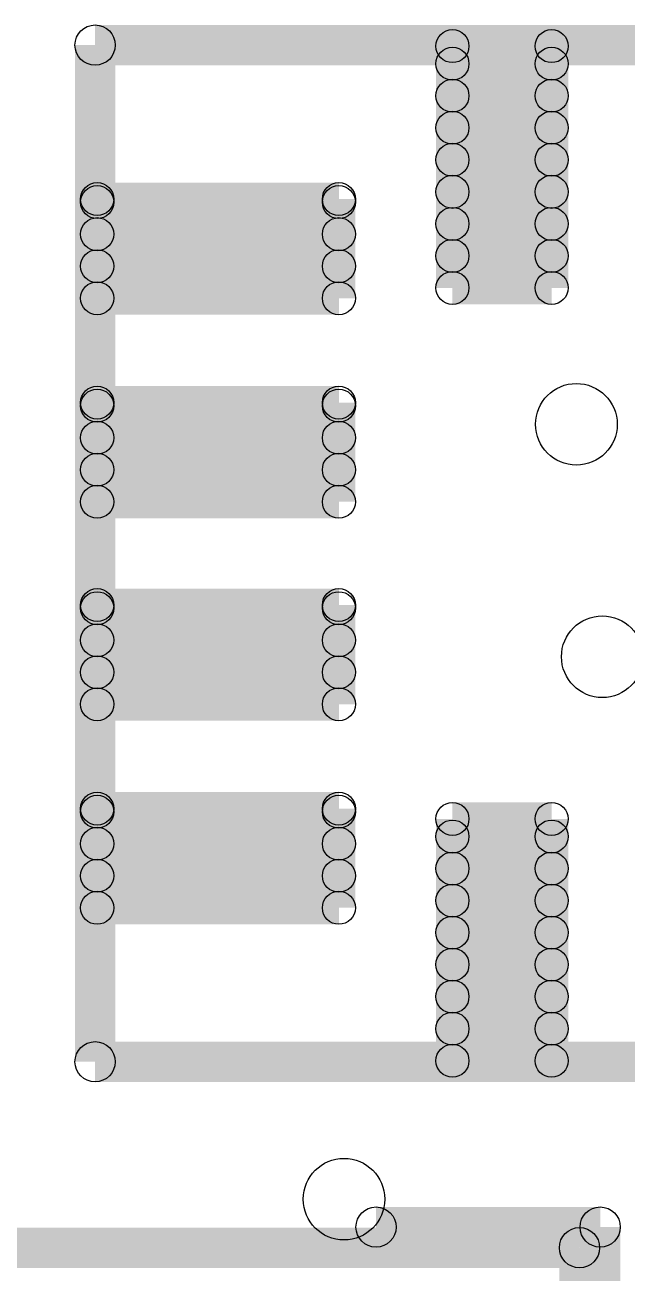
# Model space of a CAD drawing. Extents: x 0 to 126, y 0 to 22.
# Drawn here: x 16.233 to 17.714, y 12.976 to 16.044 of the extents above; entities that cross this region are included whole.
import ezdxf

# ---------------------------------------------------------------- set-up
doc = ezdxf.new("R2010")
doc.units = 0
doc.layers.get('0').update_dxf_attribs({"linetype": 'CONTINUOUS'})
for name, color, linetype in [('SEEEDSTUDIOXIAONRF52840V1_1_GTO', 10, 'CONTINUOUS'), ('SEEEDSTUDIOXIAONRF52840V1_1_GTS', 9, 'CONTINUOUS'), ('SEEEDSTUDIOXIAONRF52840V1_1_TXT', 12, 'CONTINUOUS')]:
    doc.layers.add(name, color=color, linetype=linetype)

# ---------------------------------------------------------------- blocks, each defined once
blk = doc.blocks.new('ROUND_62')
blk.add_circle((0, 0), 0.0495)
blk = doc.blocks.new('ROUND_78')
blk.add_circle((0, 0), 0.0406)
blk = doc.blocks.new('ROUND_85')
blk.add_circle((0, 0), 0.1003)

msp = doc.modelspace()

# ---------------------------------------------------------------- linework, layer by layer
at = {"layer": 'SEEEDSTUDIOXIAONRF52840V1_1_GTO', "const_width": 0.09906}
for points in [[(16.40586, 15.99438), (19.40814, 15.99438)], [(16.40586, 13.49502), (16.40586, 15.99438)], [(19.20748, 13.49502), (16.40586, 13.49502)], [(17.64792, 13.08862), (17.09674, 13.08862)], [(17.64792, 13.08862), (17.64792, 12.53744)], [(10.59688, 13.03782), (17.59712, 13.03782)], [(17.59712, 13.03782), (17.59712, 6.29158)]]:
    msp.add_lwpolyline(points, dxfattribs=at)
at = {"layer": 'SEEEDSTUDIOXIAONRF52840V1_1_GTS', "const_width": 0.08128}
for points in [[(17.2847, 15.99184), (17.2847, 15.39748)], [(17.2847, 15.99184), (17.52854, 15.99184)], [(17.52854, 15.99184), (17.52854, 15.39748)], [(17.2847, 15.94866), (17.52854, 15.94866)], [(17.52854, 15.86992), (17.2847, 15.86992)], [(17.2847, 15.79118), (17.52854, 15.79118)], [(17.52854, 15.71244), (17.2847, 15.71244)], [(16.41094, 15.37208), (16.41094, 15.61592)], [(16.41094, 15.61592), (17.0053, 15.61592)], [(17.0053, 15.6083), (16.41094, 15.6083)], [(17.0053, 15.61592), (17.0053, 15.37208)], [(17.2847, 15.6337), (17.52854, 15.6337)], [(17.52854, 15.55496), (17.2847, 15.55496)], [(16.41094, 15.52956), (17.0053, 15.52956)], [(17.2847, 15.47622), (17.52854, 15.47622)], [(17.0053, 15.45082), (16.41094, 15.45082)], [(17.52854, 15.39748), (17.2847, 15.39748)], [(17.0053, 15.37208), (16.41094, 15.37208)], [(16.41094, 14.8717), (16.41094, 15.11554)], [(16.41094, 15.11554), (17.0053, 15.11554)], [(17.0053, 15.10792), (16.41094, 15.10792)], [(17.0053, 15.11554), (17.0053, 14.8717)], [(16.41094, 15.02918), (17.0053, 15.02918)], [(17.0053, 14.95044), (16.41094, 14.95044)], [(16.41094, 14.8717), (17.0053, 14.8717)], [(16.41094, 14.37386), (16.41094, 14.6177)], [(16.41094, 14.6177), (17.0053, 14.6177)], [(17.0053, 14.61008), (16.41094, 14.61008)], [(17.0053, 14.6177), (17.0053, 14.37386)], [(16.41094, 14.53134), (17.0053, 14.53134)], [(17.0053, 14.4526), (16.41094, 14.4526)], [(16.41094, 14.37386), (17.0053, 14.37386)], [(16.41094, 13.87348), (16.41094, 14.11732)], [(16.41094, 14.11732), (17.0053, 14.11732)], [(17.0053, 14.1097), (16.41094, 14.1097)], [(17.0053, 14.11732), (17.0053, 13.87348)], [(17.2847, 13.49756), (17.2847, 14.09192)], [(17.2847, 14.09192), (17.52854, 14.09192)], [(17.52854, 14.09192), (17.52854, 13.49756)], [(17.2847, 14.04874), (17.52854, 14.04874)], [(16.41094, 14.03096), (17.0053, 14.03096)], [(17.0053, 13.95222), (16.41094, 13.95222)], [(17.52854, 13.97), (17.2847, 13.97)], [(17.2847, 13.89126), (17.52854, 13.89126)], [(16.41094, 13.87348), (17.0053, 13.87348)], [(17.52854, 13.81252), (17.2847, 13.81252)], [(17.2847, 13.73378), (17.52854, 13.73378)], [(17.52854, 13.65504), (17.2847, 13.65504)], [(17.2847, 13.5763), (17.52854, 13.5763)], [(17.52854, 13.49756), (17.2847, 13.49756)]]:
    msp.add_lwpolyline(points, dxfattribs=at)

# ---------------------------------------------------------------- block references
at = {"layer": 'SEEEDSTUDIOXIAONRF52840V1_1_GTO'}
for p in [(16.40586, 15.99438), (16.40586, 15.99438), (16.40586, 13.49502), (17.09674, 13.08862), (17.64792, 13.08862), (17.64792, 13.08862), (17.59712, 13.03782)]:
    msp.add_blockref('ROUND_62', p, dxfattribs=at)
at = {"layer": 'SEEEDSTUDIOXIAONRF52840V1_1_GTS'}
for p in [(17.2847, 15.99184), (17.2847, 15.99184), (17.52854, 15.99184), (17.2847, 15.94866), (17.52854, 15.94866), (17.2847, 15.86992), (17.52854, 15.86992), (17.2847, 15.79118), (17.52854, 15.79118), (17.2847, 15.71244), (17.52854, 15.71244), (16.41094, 15.61592), (16.41094, 15.6083), (17.0053, 15.61592), (17.0053, 15.6083), (17.2847, 15.6337), (17.52854, 15.6337), (17.2847, 15.55496), (17.52854, 15.55496), (16.41094, 15.52956), (17.0053, 15.52956), (17.2847, 15.47622), (17.52854, 15.47622), (16.41094, 15.45082), (17.0053, 15.45082), (17.2847, 15.39748), (17.2847, 15.39748), (17.52854, 15.39748), (16.41094, 15.37208), (17.0053, 15.37208), (17.0053, 15.37208), (16.41094, 15.11554), (16.41094, 15.10792), (17.0053, 15.11554), (17.0053, 15.10792), (16.41094, 15.02918), (17.0053, 15.02918), (16.41094, 14.95044), (17.0053, 14.95044), (16.41094, 14.8717), (16.41094, 14.8717), (17.0053, 14.8717), (17.0053, 14.8717), (16.41094, 14.6177), (16.41094, 14.61008), (17.0053, 14.6177), (17.0053, 14.61008), (16.41094, 14.53134), (17.0053, 14.53134), (16.41094, 14.4526), (17.0053, 14.4526), (16.41094, 14.37386), (16.41094, 14.37386), (17.0053, 14.37386), (17.0053, 14.37386), (16.41094, 14.11732), (16.41094, 14.1097), (17.0053, 14.11732), (17.0053, 14.1097), (17.2847, 14.09192), (17.52854, 14.09192), (17.2847, 14.04874), (17.52854, 14.04874), (16.41094, 14.03096), (17.0053, 14.03096), (16.41094, 13.95222), (17.0053, 13.95222), (17.2847, 13.97), (17.52854, 13.97), (17.2847, 13.89126), (17.52854, 13.89126), (16.41094, 13.87348), (16.41094, 13.87348), (17.0053, 13.87348), (17.0053, 13.87348), (17.2847, 13.81252), (17.52854, 13.81252), (17.2847, 13.73378), (17.52854, 13.73378), (17.2847, 13.65504), (17.52854, 13.65504), (17.2847, 13.5763), (17.52854, 13.5763), (17.2847, 13.49756), (17.2847, 13.49756), (17.52854, 13.49756)]:
    msp.add_blockref('ROUND_78', p, dxfattribs=at)
at = {"layer": 'SEEEDSTUDIOXIAONRF52840V1_1_TXT'}
for p in [(17.5895, 15.0622), (17.653, 14.4907), (17.018, 13.1572)]:
    msp.add_blockref('ROUND_85', p, dxfattribs=at)

doc.saveas('drawing.dxf')
